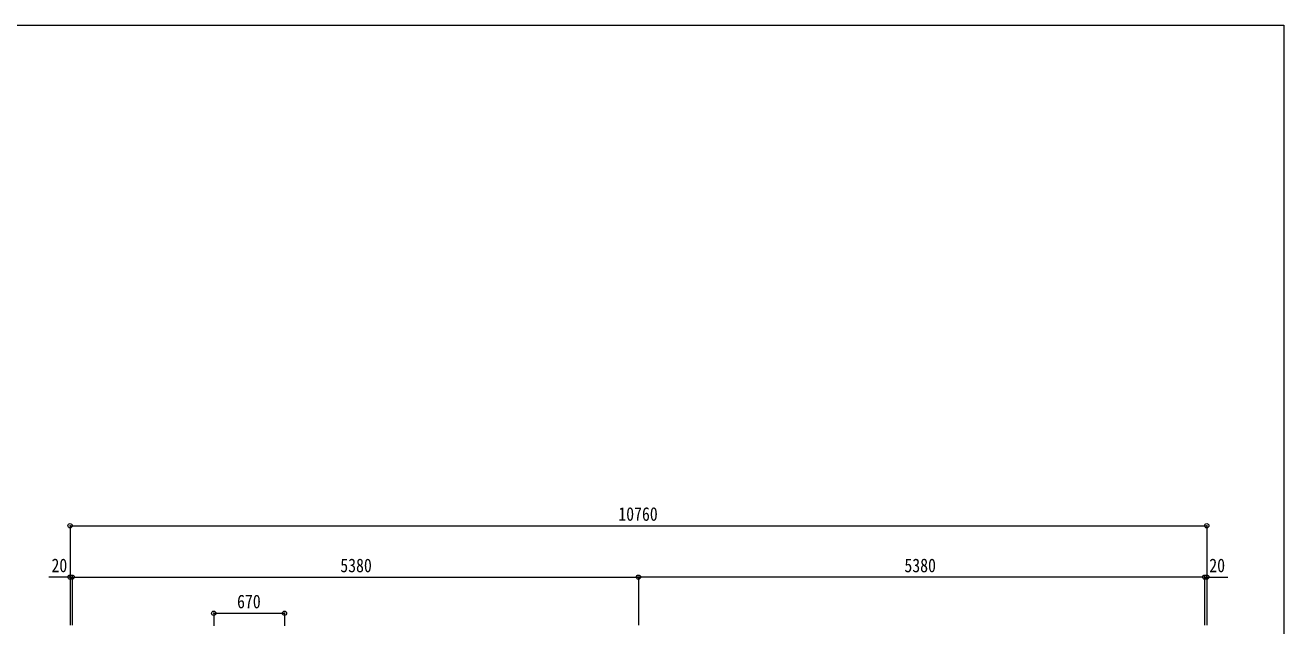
# Model space of a CAD drawing. Units: millimetres at full size, sheet at 1:40. Extents: x -11181 to 11305, y -7804 to 7716.
# Drawn here: x -1175 to 10739, y 2035 to 7716 of the extents above; entities that cross this region are included whole.
import ezdxf
from ezdxf.enums import TextEntityAlignment as Align

# ---------------------------------------------------------------- set-up
doc = ezdxf.new("R2010")
doc.units = ezdxf.units.MM
doc.header["$LTSCALE"] = 40
doc.header["$PDMODE"] = 32
doc.header["$PDSIZE"] = 40
doc.layers.add('0-A_寸法', color=6, linetype='Continuous', lineweight=9)
doc.layers.add('F-0_240', color=7, linetype='Continuous', lineweight=9)
doc.styles.add('ＭＳ ゴシック', font='')
doc.styles.get('ＭＳ ゴシック').set_extended_font_data('MS Gothic')

msp = doc.modelspace()

# ---------------------------------------------------------------- linework, layer by layer
at = {"layer": '0-A_寸法'}
for p, q in [((-750.11, 2981.34), (-750.11, 2494.94)), ((-750.11, 2981.34), (10009.88, 2981.34)), ((10009.88, 2981.34), (10009.88, 2494.94)), ((-750.11, 2494.94), (-950.11, 2494.94)), ((-750.11, 2494.94), (-750.11, 2039.37)), ((-750.11, 2494.94), (-730.11, 2494.94)), ((-730.11, 2494.94), (-730.11, 2039.37)), ((-730.11, 2494.94), (4649.88, 2494.94)), ((-730.11, 2494.94), (-730.11, 2039.37)), ((9989.88, 2494.94), (4609.89, 2494.94)), ((4629.89, 2494.94), (4629.89, 2039.37)), ((9989.88, 2494.94), (9989.88, 2039.37)), ((9989.88, 2494.94), (9989.88, 2039.37)), ((9989.88, 2494.94), (10009.88, 2494.94)), ((10009.88, 2494.94), (10009.88, 2039.37)), ((10009.88, 2494.94), (10209.88, 2494.94)), ((609.89, 2153.5), (609.89, 2035.9)), ((609.89, 2153.5), (1279.89, 2153.5)), ((1279.89, 2153.5), (1279.89, 2035.9))]:
    msp.add_line(p, q, dxfattribs=at)
for p in [(-750.11, 2981.34), (10009.88, 2981.34), (-750.11, 2494.94), (-730.11, 2494.94), (4629.89, 2494.94), (9989.88, 2494.94), (9989.88, 2494.94), (10009.88, 2494.94), (609.89, 2153.5), (1279.89, 2153.5)]:
    msp.add_point(p, dxfattribs=at)
at = {"layer": 'F-0_240', "color": 5}
for p, q in [((-11180.61, 7716.46), (10739.39, 7716.46)), ((10739.39, 7716.46), (10739.39, -7803.54))]:
    msp.add_line(p, q, dxfattribs=at)

# ---------------------------------------------------------------- texts
at = {"layer": '0-A_寸法', "color": 7, "style": 'ＭＳ ゴシック', "width": 0.85}
for s, p in [('10760', (4439.89, 2989.34)), ('20', (-926.11, 2502.94)), ('5380', (1807.89, 2502.94)), ('5380', (7147.89, 2502.94)), ('20', (10033.88, 2502.94)), ('670', (830.89, 2161.5))]:
    msp.add_text(s, height=129, dxfattribs=at).set_placement(p, align=Align.BOTTOM_LEFT)

doc.saveas('drawing.dxf')
